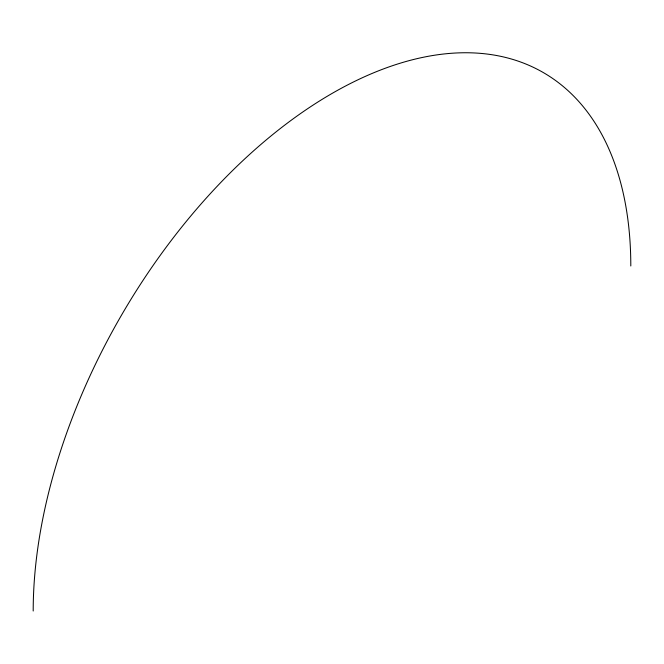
<?xml version="1.0" encoding="UTF-8"?>
<svg xmlns="http://www.w3.org/2000/svg" width="664" height="664" viewBox="0 0 664 664"><rect width="100%" height="100%" fill="white"/><g stroke="black" fill="none" stroke-linecap="round" stroke-linejoin="round"><path stroke-width="1" d="M33.2 611.013A422.57 243.97 -60 0 1 332 93.475A422.57 243.97 -60 0 1 630.8 265.99"/></g></svg>
